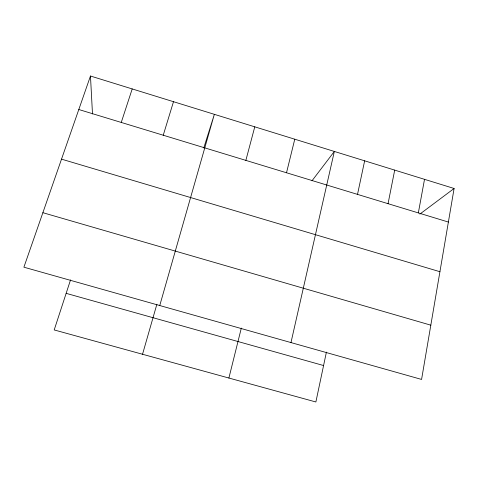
<?xml version="1.0" encoding="UTF-8"?>
<svg xmlns="http://www.w3.org/2000/svg" width="478" height="478" viewBox="0 0 478 478"><rect width="100%" height="100%" fill="white"/><g stroke="black" fill="none" stroke-linecap="round" stroke-linejoin="round"><path stroke-width="0.72" d="M454.1 188.481L421.578 379.436L23.9 267.19L90.467 76.02L454.1 188.481L419.869 214.096M418.34 212.907L424.518 179.334M388.052 203.688L394.703 170.114M357.514 194.385L364.648 160.817M326.414 352.113L315.874 401.98L54.199 329.94L70.547 279.881M290.977 342.571L334.343 151.448L311.991 180.809M286.513 172.767L294.771 139.206M228.896 378.032L241.324 328.093M245.859 160.387L254.774 126.837M142.534 354.258L156.88 304.253M159.754 305.532L214.353 114.338L203.789 147.935M163.243 135.226L173.496 101.7M121.251 122.446L132.209 88.932M66.149 293.343L323.576 365.533M42.877 212.698L430.821 325.171M61.525 159.15L439.927 271.713M78.804 109.516L448.382 222.055M90.467 76.02L92.493 113.979"/></g></svg>
